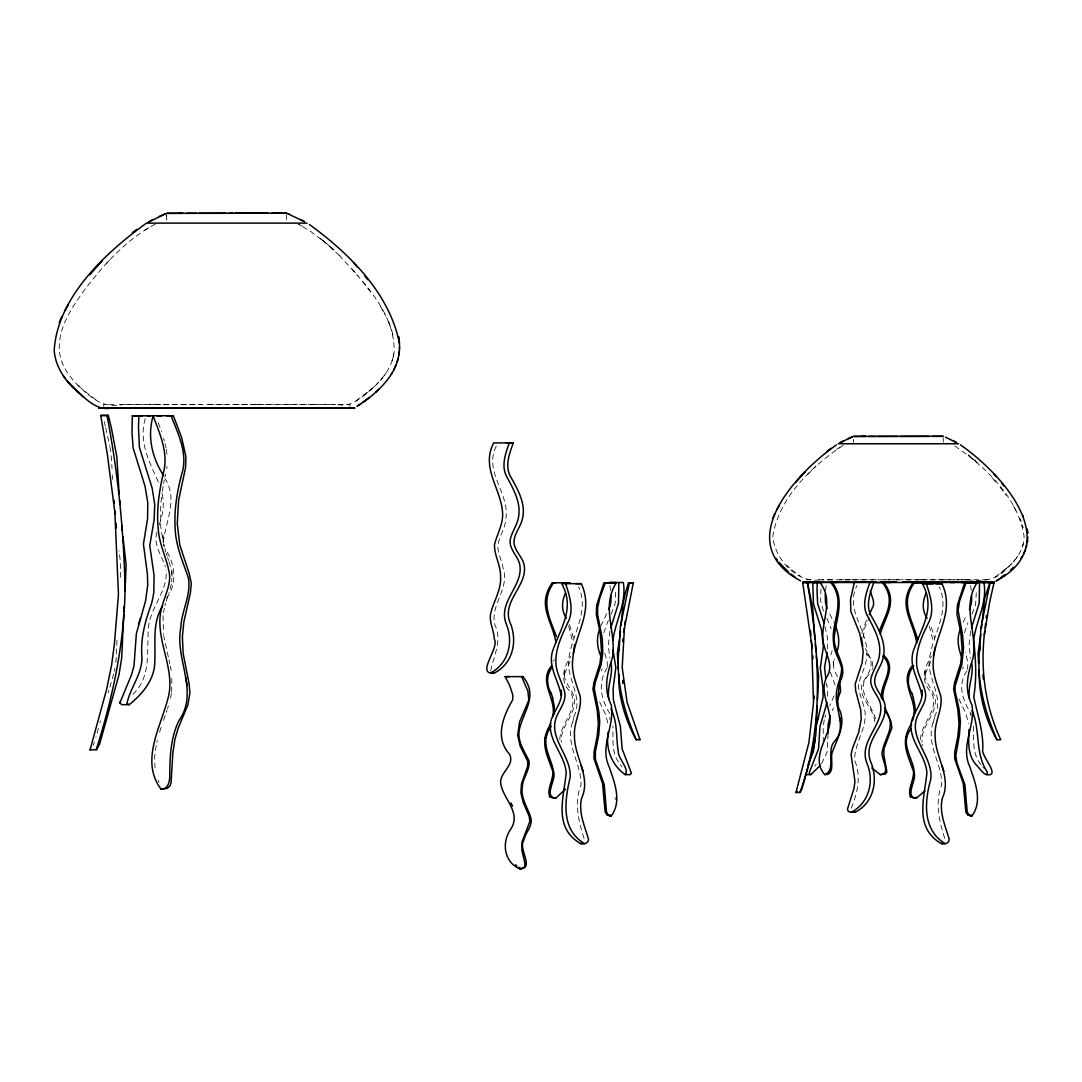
<?xml version="1.0" encoding="UTF-8"?>
<svg xmlns="http://www.w3.org/2000/svg" width="1082" height="1082" viewBox="0 0 1082 1082"><rect width="100%" height="100%" fill="white"/><g stroke="black" fill="none" stroke-linecap="round" stroke-linejoin="round"><path stroke-width="0.75" stroke-dasharray="5 3.75" d="M853.346 443.755L853.36 439.346M172.052 576.449L171.808 568.645L171.768 581.724M564.425 675.506L564.493 671.016C562.194 682.269 573.676 689.437 574.623 700.04C575.394 715.472 559.8 726.631 561.328 742.252M925.124 675.506L925.178 671.016C922.878 682.269 934.375 689.437 935.321 700.04C936.079 715.472 920.498 726.631 922.026 742.252M863.098 637.744L864.924 627.357L869.13 617.646M116.978 640.233L116.45 654.596M827.541 696.281L826.986 685.082M970.838 715.716L970.933 713.525M827.716 648.93L827.487 638.055L824.903 626.113M120.386 577.288L120.602 563.438L119.034 550.643M160.663 506.227L160.745 526.961L163.193 542.244M872.944 666.634L872.281 661.521L865.397 648.551M607.381 666.634L607.191 661.521L604.473 652.162M559.786 739.561C560.219 723.019 579.722 709.008 570.498 692.061C559.489 681.444 563.235 667.351 570.863 656.219M920.471 739.561C920.917 723.019 940.42 709.008 931.196 692.061C920.173 681.444 923.933 667.351 931.561 656.219M116.274 657.369L115.747 663.198M163.071 615.739L163.436 634.174M820.927 588.96L820.656 601.281L823.47 611.127M171.686 692.115L171.808 674.654M161.002 502.17L162.043 492.986M609.761 719.53L610.018 717.217M337.76 404.6C353.138 407.9 364.079 394.876 374.886 386.044C384.543 376.861 392.78 365.121 394.173 351.528C394.754 312.035 362.822 281.685 338.314 254.311M967.524 579.776C982.24 581.386 996.887 580.696 1006.896 568.158C1016.309 560.084 1024.438 548.831 1024.059 535.901C1017.864 497.436 985.702 467.126 954.838 446.014M825.512 590.691L826.215 585.43M145.218 418.653C138.09 442.673 150.628 464.232 159.825 485.318M851.236 808.227C857.458 792.984 861.448 776.43 854.739 760.511C853.671 741.468 870.969 724.548 863.206 704.842C861.827 697.822 857.877 691.114 858.608 683.783C861.231 673.369 867.521 663.793 866.898 652.635C867.047 629.291 844.853 609.369 856.985 585.524M166.723 468.722L167.088 466.504M162.314 491.404L163.368 485.074M171.456 693.4L170.523 698.12M163.517 612.466L164.329 608.192M572.459 722.411C564.899 744.227 581.548 763.662 581.034 784.802C573.879 803.223 578.775 822.144 584.564 839.997M933.144 722.411C925.597 744.227 942.246 763.662 941.732 784.802C934.564 803.223 939.46 822.144 945.249 839.997M393.266 356.857L392.117 360.901L393.889 353.719M1023.193 543.989L1022.341 547.019L1023.667 541.636M156.146 745.457L154.469 757.711L155.226 770.939M824.254 719.841L823.172 727.307L823.267 740.778M114.34 671.232L114.922 668.378M163.639 483.492L164.302 480.246M349.743 406.521L350.149 404.6L318.987 404.6M609.95 631.104L608.273 645.656L609.923 658.045M970.635 631.104L968.972 645.656L970.622 658.045M962.845 668.865L963.251 666.958M156.998 532.182C152.873 544.679 161.948 555.607 165.397 566.914M861.799 633.24L866.493 619.77M164.964 477L165.627 474.051M163.355 542.515C165.438 521.389 178.422 499.194 164.843 478.433M837.482 676.642C834.425 671.395 831.936 665.038 834.411 659.06M171.402 584.037L168.887 593.125M564.506 673.991L570.173 661.332M925.205 673.991L930.858 661.332M156.809 742.374L157.282 740.399M607.191 667.783C597.278 683.513 600.848 698.918 610.113 714.093M967.47 669.488L968.038 662.549L965.158 652.162M99.95 722.762L100.423 720.964M113.678 673.978L109.661 687.895M496.286 446.217C483.316 471.82 509.73 493.013 505.903 518.521C505.443 528.259 499.005 536.361 497.815 545.855C497.842 553.565 501.859 560.557 503.089 568.077C510.231 588.229 489.686 605.217 494.88 624.855C502.575 640.476 493.581 655.949 490.619 670.989M98.435 728.389L95.906 737.424M164.951 605.717L165.6 603.337M573.798 716.852C584.699 695.74 563.397 676.142 569.538 654.448C573.69 631.902 589.257 610.437 578.6 586.877M934.496 716.852C945.398 695.74 924.096 676.142 930.222 654.448C934.388 631.902 949.942 610.437 939.284 586.877M832.126 650.674L830.814 654.989M603.756 632.808L608.355 620.311M964.441 632.808L967.835 622.975M108.186 692.764L108.93 690.33M159.581 732.189L161.394 726.563M167.534 708.642L168.386 706.005M159.216 524.811C162.814 514.667 164.707 503.536 161.935 492.973M166.303 600.997L168.481 594.343M166.344 712.199L167.115 709.968M824.957 717.271L825.688 715.134M94.418 742.076L93.187 745.309M601.389 671.083L602.147 668.865M163.504 720.423L165.478 714.742M872.106 669.488L872.701 667.783M553.565 661.251L554.214 659.452M834.087 695.794L829.678 705.816M966.929 671.029C957.8 683.621 961.939 698.796 969.513 710.942M600.753 626.086L607.34 612.304M832.261 710.658L833.465 708.034M963.142 622.191L966.199 615.834M611.262 614.089L615.252 603.134L615.496 591.543M971.947 614.089L975.572 604.987L976.262 592.841M166.479 598.116C178.111 582.792 174.865 563.519 164.991 548.52M869.103 674.478C853.739 689.423 872.768 705.491 876.082 720.653M384.151 375.67L386.085 372.925M1016.363 558.096L1017.824 556.04M155.335 224.136C126.175 239.433 103.818 264.698 84.058 290.463C72.007 307.396 58.996 326.426 59.239 348.079C59.537 364.174 69.654 378.145 81.299 388.411C93.255 399.988 105.536 408.482 122.672 404.6M843.176 445.378C811.581 466.356 779.013 497.409 772.805 536.334C774.523 558.582 796.623 583.617 820.372 579.776M821.549 763.73L827.108 752.139L828.001 735.598M814.611 766.232L816.288 764.108M380.093 380.648L382.555 377.753M1013.334 561.815L1015.159 559.651M132.924 694.279C152.116 676.372 146.273 649.241 148.626 626.005C151.128 606.353 168.156 590.488 166.073 570.106M106.09 263.873L111.771 257.868M807.943 474.295L816.058 465.923M376.306 384.651L378.646 382.23M1010.48 564.818L1012.238 563.019M374.886 386.044L369.963 390.467M1009.411 565.872L1005.733 569.186M369.233 391.035L371.518 389.101L355.87 400.962M367.461 392.536L361.442 397.094M995.156 577.058L1006.896 568.158L999.349 574.15M144.406 230.48L148.64 227.829M836.657 449.273L839.835 447.272M805.982 579.776L813.894 579.776M155.849 404.6L163.558 404.6M256.677 404.6L231.562 404.6M845.245 579.776L851.02 579.776M920.823 579.776L901.996 579.776M114.029 404.6L103.48 404.6L104.197 408.225M138.807 404.6L124.971 404.6M154.104 404.6L142.608 404.6M164.126 404.6L201.482 404.6M208.826 404.6L229.479 404.6M223.906 404.6L297.618 404.6M287.623 404.6L256.542 404.6M313.104 404.6L289.083 404.6M315.403 404.6L335.663 404.6M220.579 404.6L117.208 404.6M893.759 579.776L816.274 579.776M832.464 579.776L822.09 579.776M839.767 579.776L843.933 579.776M851.439 579.776L879.436 579.776M884.954 579.776L900.427 579.776M896.248 579.776L963.102 579.776M920.714 579.776L944.018 579.776M964.833 579.776L990.882 579.776M301.662 404.6L307.437 404.6M310.953 404.6L318.257 404.6M961.506 579.776L966.97 579.776M945.113 579.776L958.868 579.776M302.067 226.138L298.591 224.258L310.223 231.102L326.75 243.639M95.919 399.704L84.626 391.265M971.23 457.348L968.214 454.927L973.34 459.133M791.862 569.781L800.315 576.111M323.937 241.272L319.907 238.04L339.153 255.109M973.57 459.323L978.75 463.962M327.062 243.896L333.973 250.091L328.333 244.978M974.53 460.134L975.382 460.905M786.803 565.237L789.36 567.644M77.89 385.206L81.299 388.411M982.848 766.976L984.498 768.775M992.343 478.068L996.914 483.397M352.11 268.904L358.196 276.005M620.229 764.582L622.164 766.976M1000.106 487.319L1006.26 495.353M362.456 281.239L370.666 291.964M980.928 764.582C971.839 753.802 973.895 739.128 973.597 726.117M866.384 653.501C876.65 663.266 867.926 674.221 862.273 683.351C857.526 697.89 874.242 708.047 874.756 722.005M618.444 761.985C611.127 751.449 613.399 738.14 612.899 726.117M1013.509 506.133L1017.607 513.436M380.35 306.355L385.814 316.093M829.732 614.021L833.776 622.245M599.617 701.907L605.582 714.607L607.989 723.587M958.868 698.931L965.36 712.294L968.674 723.587M826.932 618.228L831.206 628.723M158.134 780.217L159.095 782.394M569.484 624.612L574.339 640.815M830.327 672.057L835.52 686.34M969.986 711.997L970.811 714.093M929.289 626.045L933.59 642.505M568.591 626.045L572.905 642.505M158.364 422.9L161.529 431.65M931.359 627.357L934.591 638.028M167.629 557.555L168.603 560.476M166.249 553.281L167.155 556.094M169.022 561.828L170.821 567.969M163.598 544.219L164.153 546.004M165.073 549.331L165.803 551.874M391.643 330.091L392.969 335.041L392.293 332.323M163.625 438.318L164.342 440.929M163.571 543.759L164.329 546.775M104.237 421.628L105.333 426.065M168.292 656.963L163.653 635.526M105.752 427.742L109.647 445.419M165.059 443.539L166.046 447.65M168.968 659.75L169.82 663.564M922.337 744.484L922.594 745.714M170.388 666.255L171.199 670.475M109.877 446.717L110.905 453.088M166.303 449.192L167.453 457.659M970.608 585.551L971.366 591.029M609.923 585.551L610.681 591.029M111.243 455.752L112.028 468.668M112.258 475.066L112.501 479.421M833.451 665.187L833.302 661.17L833.316 663.834M163.179 540.134L162.976 534.102L162.99 538.106M615.239 797.583L615.239 799.544M943.274 437.804L943.274 442.267M286.635 214.858L286.635 219.822M572.689 722.478A122.834 114.246 84.9 0 1 574.028 716.92M933.387 722.478A122.834 114.232 85 0 1 934.726 716.92M826.337 683.107A72.9 39.155 -87 0 1 826.662 685.271M166.682 214.966L166.669 219.862L166.682 214.966M1019.92 518.4L1021.083 521.294L1019.92 518.4M388.898 322.707L388.56 321.909L390.44 326.575L388.898 322.707M1022.977 527.637L1022.463 525.582L1022.977 527.637"/><path stroke-width="1.5" d="M561.152 693.67L561.179 690.073C563.56 703.327 551.157 712.497 550.224 725.089C549.832 742.55 565.047 755.669 566.211 772.913C563.79 797.759 553.01 827.608 580.52 843.541C585.091 845.191 590.285 841.958 587.837 836.941C583.996 824.511 578.518 811.703 581.561 798.448C591.529 776.849 574.082 757.116 574.461 735.638C573.501 722.14 582.075 709.751 580.195 696.335C576.706 685.028 571.648 673.843 572.54 661.697C574.055 633.998 594.545 612.263 581.291 583.671L561.666 583.671C575.313 608.125 560.828 627.641 552.848 650.309C547.411 666.296 558.718 680.483 561.125 695.51M921.85 693.67L921.864 690.073C924.244 703.327 911.856 712.497 910.909 725.089C910.517 742.55 925.746 755.669 926.909 772.913C924.488 797.759 913.708 827.608 941.218 843.541C945.776 845.191 950.983 841.958 948.535 836.941C944.681 824.511 939.217 811.703 942.26 798.448C952.214 776.849 934.78 757.116 935.146 735.638C934.199 722.14 942.76 709.751 940.88 696.335C937.404 685.028 932.332 673.843 933.225 661.697C934.753 633.998 955.244 612.263 941.989 583.671L922.364 583.671C936.011 608.125 921.512 627.641 913.533 650.309C908.096 666.296 919.402 680.483 921.81 695.51M391.332 374.21C397.594 364.445 400.638 352.57 399.204 341.006M996.17 580.966C1065.608 543.881 1002.202 473.902 960.41 444.837M399.501 348.85L399.515 347.89M1027.873 537.984L1027.873 537.267M574.596 644.561L573.217 654.042M825.255 594.113L825.444 602.092L827.094 608.611M815.071 739.249L813.353 751.598L808.186 764.514M608.341 731.757C605.271 748.135 611.452 765.15 625.328 774.644L630.103 774.671L631.469 773.238L622.123 748.852L620.405 726.495L613.413 700.068L613.129 688.828L615.834 667.526L612.967 649.592M163.68 475.593C152.021 457.902 147.125 436.573 153.144 415.826L132.302 415.826L131.99 432.773L133.14 447.975L145.029 486.197L147.761 502.562L147.598 518.616L143.433 544.097L147.382 573.893L147.761 584.753L145.543 601.078L136.359 633.606L133.992 665.971L131.368 675.141L119.967 702.637L121.522 704.653L129.204 704.693C141.093 695.131 152.156 682.593 154.442 666.945C156.484 646.549 151.061 624.53 162.611 605.879M815.706 582.495L812.785 582.495L813.461 603.878L821.373 629.305L823.388 646.495L820.305 667.824L822.942 687.638L823.077 697.214L815.246 730.404M619.039 650.323L619.215 647.05C615.09 678.833 623.773 710.698 636.216 739.736L640.044 739.736L627.087 702.353L622.204 667.608L624.395 628.358L633.322 582.779L628.534 582.779L625.653 591.895L623.11 603.012L621.095 625.531M979.737 650.323L979.913 647.05C975.788 678.833 984.471 710.698 996.914 739.736L1000.728 739.736C984.904 705.667 980.022 667.783 984.809 630.671M123.74 614.644L121.684 658.045L119.02 674.641L99.666 743.983L96.636 749.623L90.049 749.907L106.645 689.248L111.554 665.389L114.354 644.48L118.465 594.288L114.814 511.123M123.889 611.668L124.173 606.312M817.208 705.734L815.814 734.867L814.151 745.295L801.978 788.859L800.071 792.403L795.946 792.579L808.863 742.739L813.529 702.691L811.649 644.25L802.668 582.441L808.836 582.495M817.519 699.811L818.601 676.466L816.369 656.111M554.322 714.269L554.255 705.856L552.564 697.822M915.088 712.97L914.939 705.856L913.249 697.822M125.039 591.029L126.121 565.102L122.956 536.537M140.498 415.826L138.929 415.84L138.455 426.741L139.416 447.421L152.129 488.036L154.726 504.496L154.117 519.806L149.762 545.531L154.104 575.597L153.806 592.084A51.936 29.173 -85.7 0 1 151.345 604.162C145.056 621.298 140.308 639.002 141.958 657.437C142.094 674.262 130.178 687.827 126.959 703.503L129.204 704.693M818.357 582.495L817.316 582.508L816.991 589.758L817.64 603.513L824.038 623.273M814.043 698.702L814.219 695.902M119.967 703.273L120.088 701.866M986.229 617.876L986.432 615.455M552.645 716.757C557.189 699.229 537.713 681.836 551.563 665.89M625.207 621.014L624.882 624.26M982.186 622.015L984.634 598.36L989.868 582.779M981.915 624.409L981.469 628.169M935.227 646.955L933.306 655.773M985.134 628.047L985.648 623.557M620.446 630.955L619.702 637.041M623.935 632.375L624.449 628.047M398.879 354.923L399.353 351.136M612.967 640.125C615.496 620.676 626.83 602.796 623.3 582.495L609.45 582.522L616.199 582.495M1027.4 542.542L1027.765 539.702M984.282 635.053L989.705 601.93L994.006 582.779M980.738 634.39L978.074 653.258L978.588 663.212M619.418 639.273L617.376 653.258L617.903 663.212M623.097 638.623L622.664 641.328M827.243 652.757L824.552 667.215L825.715 677.711M96.136 749.84C112.744 697.849 124.281 643.682 125.079 588.946C123.781 530.667 117.992 472.645 107.01 415.447M799.869 792.524C824.903 725.224 819.06 650.634 807.348 582.495M880.221 634.174C885.631 615.36 898.439 601.349 883.669 582.495L882.303 582.495C896.41 600.104 885.739 613.927 879.382 631.104M839.28 685.082L837.657 699.743A34.543 21.113 -85.5 0 0 838.604 707.763C846.611 723.074 838.117 737.058 832.613 751.178C829.285 758.022 836.4 774.658 824.755 774.644C810.594 758.468 827.771 739.412 830.07 722.289C830.665 707.155 819.209 692.291 826.553 677.318C835.047 664.862 823.916 652.257 822.942 639.584C821.427 619.878 834.087 600.713 819.94 582.495M912.369 720.964C920.457 702.11 897.627 683.121 912.261 665.89M599.32 630.049C596.277 638.475 597.21 647.726 600.699 655.841M960.005 630.049C956.461 639.327 958.476 649.295 962.168 658.154M397.162 361.902L398.149 358.399M1026.115 547.776L1026.859 545.152M610.803 627.803L618.525 603.229L618.85 582.495M971.487 627.803L979.21 603.229L979.535 582.495M840.376 680.97C848.951 665.065 831.558 651.188 834.547 634.836C836.684 617.132 844.988 598.725 832.18 582.508L830.8 582.495C846.8 602.444 830.651 621.717 833.573 643.208C834.168 652.067 839.524 659.452 841.62 667.824C841.877 677.102 836.278 685.501 836.372 694.86C835.318 710.59 847.071 727.28 834.628 741.305C825.864 750.151 836.657 769.938 824.755 774.644M140.552 617.836L138.482 624.436M818.398 716.866L817.018 721.248M550.86 723.696C539.675 740.913 545.977 752.342 552.091 769.383C556.378 777.376 540.378 798.083 555.648 798.273L565.575 789.103M911.558 723.696C900.373 740.913 906.675 752.342 912.775 769.383C917.076 777.376 901.076 798.083 916.332 798.273L924.948 790.807M830.151 715.716L828.082 724.697L827.933 733.88M610.059 605.717L608.747 609.437M836.643 652.541C840.241 643.465 838.875 633.254 834.736 624.612M307.072 223.122L146.516 223.122C105.887 252.322 57.454 297.117 54.208 350.257C55.25 366.744 65.38 381.04 77.336 391.752C87.561 400.164 97.975 411.606 112.596 407.765M836.44 444.864C795.135 473.902 730.756 543.462 800.572 580.885M513.301 442.93C509.5 453.358 504.591 465.95 510.555 476.58C517.723 489.389 526.258 503.833 522.363 519.062C520.469 527.651 512.976 534.846 514.085 544.016C515.681 551.306 521.565 556.621 523.85 563.641C529.084 584.645 502.129 599.901 509.636 621.595C517.926 640.111 513.463 663.198 494.501 672.936C474.673 675.452 500.168 647.591 494.244 639.016C494.068 630.319 488.875 622.136 490.673 613.332C493.784 600.916 501.575 589.514 500.547 576.206C500.763 565.304 494.231 555.526 494.501 544.706C497.138 533.791 503.63 523.607 502.521 511.894C500.52 487.901 480.8 467.64 493.703 442.903L513.301 442.93L506.376 442.903M509.324 442.903C505.7 453.128 501.196 465.057 506.2 475.58C512.868 488.252 521.254 501.94 518.562 516.858C517.358 525.04 511.813 531.749 510.177 539.796C509.027 548.682 516.831 555.107 519.374 562.992C525.135 584.902 497.071 601.43 506.335 624.098C513.747 641.991 508.364 663.604 490.592 672.99M870.023 582.211C866.384 592.436 861.881 604.365 866.898 614.887C873.553 627.56 881.938 641.247 879.26 656.165C878.043 664.348 872.511 671.056 870.861 679.09C869.712 687.99 877.516 694.414 880.072 702.299C885.833 724.21 857.769 740.737 867.02 763.405C874.445 781.299 869.062 802.912 851.277 812.298L848.423 811.541L847.463 809.133L853.941 788.602L854.969 781.38L851.088 754.6L852.4 748.636L858.756 732.081L861.245 718.935L860.636 709.508L855.7 690.722L855.186 684.013L862.205 662.536L863.206 651.202L859.69 633.416L850.858 611.492L850.493 599.59L854.388 582.211L873.986 582.224C870.185 592.665 865.275 605.257 871.24 615.888C878.408 628.683 886.942 643.141 883.047 658.37C881.154 666.958 873.674 674.154 874.783 683.324C876.366 690.614 882.249 695.929 884.549 702.948C889.783 723.953 862.814 739.209 870.32 760.903C878.625 779.419 874.148 802.506 855.186 812.244L851.277 812.298M565.399 593.247C561.761 601.173 561.139 610.762 566.413 618.133M926.097 593.247C922.459 601.173 921.837 610.762 927.098 618.133M545.152 738.397L546.992 733.474M905.837 738.397L907.676 733.474M616.05 583.239C600.767 607.367 616.929 632.632 612.331 658.059C607.137 673.437 603.229 689.356 611.181 704.72C615.131 725.549 599.442 746.053 609.044 766.543C614.265 781.948 622.339 801.167 611.181 815.99L607.07 815.165L605.108 811.879L602.552 783.49L593.964 758.509L594.032 752.058L597.156 736.287L598.36 723.926L597.169 709.86L592.963 689.22L593.856 682.783L599.969 663.496L601.443 650.282L600.212 632.835L596.277 614.346L596.669 605.176L603.824 583.225L616.05 583.239L613.318 583.225M972.934 583.225L976.735 583.239C961.465 607.367 977.614 632.632 973.029 658.059C967.835 673.437 963.927 689.356 971.879 704.72C975.829 725.549 960.14 746.053 969.729 766.543C974.963 781.948 983.024 801.167 971.879 815.99L967.768 815.165L965.807 811.879L963.251 783.49L954.662 758.509L954.716 752.058L957.841 736.287L959.058 723.926L957.854 709.86L953.648 689.22L954.54 682.783L960.667 663.496L962.141 650.282L960.897 632.835L956.975 614.346L957.367 605.176L964.522 583.225L971 583.225M969.431 609.437L970.743 605.717A16.433 8.615 -79 0 0 971.636 599.969L971.663 595.817M551.32 726.198C539.079 742.888 550.643 755.317 553.673 771.953C556.486 779.703 543.164 796.366 555.648 798.273M610.302 583.225L605.19 583.225L599.834 597.846L597.616 607.692L597.629 614.617L602.336 638.84L602.742 653.028L601.132 664.497L595.222 682.566L594.261 688.504L598.86 712.01L599.726 721.545L598.765 734.854L595.398 751.584L595.37 759.253L604.243 784.721L606.475 811.635L608.003 814.732L611.181 815.99M395.944 365.175L393.577 370.328M1025.209 550.224L1023.437 554.092M910.909 728.943C898.966 744.118 914.101 758.577 914.385 774.09C916.102 781.204 904.43 796.852 916.332 798.273M837.225 700.595L840.633 691.195L839.673 681.511M59.199 322.531L61.89 316.512M772.791 518.264L774.807 513.747M570.228 582.779L552.334 582.779C536.618 604.933 551.861 620.121 555.945 642.086M555.81 582.779L553.686 582.779C540.161 601.159 549.71 618.498 556.5 636.649M917.184 582.779L913.032 582.779C896.87 605.325 913.37 620.825 916.779 643.249M920.227 582.779L914.371 582.779C899.399 603.229 912.572 619.661 917.766 639.935M913.749 665.579C907.433 673.802 906.54 684.23 911.734 693.21M552.483 666.783C546.234 674.613 546.342 684.69 551.049 693.21M64.609 311.156L68.098 304.989M776.849 509.73L779.459 505.105M869.225 614.657L873.363 605.717A16.433 15.73 55.8 0 0 873.228 599.983L870.266 591.029M391.887 373.317C383.461 387.099 370.585 397.459 357.222 406.183M1020.867 558.38L1022.165 556.337M797.069 791.456L795.946 792.579M609.775 815.95L610.437 815.057M970.473 815.95L971.136 815.057M820.399 765.244L810.837 774.644L805.373 774.523M96.109 267.308L102.019 260.748L89.847 274.747M800.464 476.864L804.9 471.955L795.77 482.437M827.96 773.698L828.798 772.751M1013.482 567.252L1010.466 570.133M379.227 388.993L375.643 392.333L376.279 391.725M90.902 749.38L90.049 749.907M132.342 232.657L136.832 229.37M830.99 448.421L826.837 451.465M914.872 798.273L916.4 797.218M357.33 406.102L360.698 403.884M996.252 580.899L998.781 579.235M152.954 219.551L148.22 222.202L165.465 213.817L159.297 216.427M843.067 441.077L839.524 443.052L852.44 436.776L847.828 438.724M581.981 843.419L580.52 843.541M942.665 843.419L941.218 843.541M519.658 868.765C535.171 868.778 517.832 848.491 523.742 840.43C525.216 832.964 532.087 826.959 531.1 818.979C528.408 808.119 520.239 798.408 522.363 786.573C522.768 777.525 530.275 769.911 528.976 760.808C524.378 751.016 517.237 741.373 519.265 729.823C523.783 710.319 538.417 696.037 522.985 676.615L521.605 676.615L527.908 691.1L528.827 700.135L519.576 721.924L517.696 735.449L520.199 746.201L527.827 761.457L527.543 766.611L521.47 783.95L520.875 792.781L523.377 802.993L529.098 816.017L529.896 821.346L521.997 841.958L521.862 850.222L524.892 863.044L524.77 866.398L523.228 868.116L519.658 868.765C503.63 861.881 501.48 842.053 510.988 828.771C521.673 811.838 502.129 798.421 500.628 782.462C500.249 771.899 515.289 764.933 509.406 754.059C494.515 737.572 503.13 716.379 512.679 699.838A16.433 15.73 55.8 0 0 512.543 694.103L509.568 685.149L505.132 676.642L509.568 676.615M158.364 415.731L153.062 415.731C159.622 433.287 168.332 452.249 163.774 471.373C159.257 490.403 156.173 510.109 158.31 529.68C159.392 545.071 167.007 558.88 169.455 573.933C170.686 584.862 165.221 594.911 162.449 605.136C152.589 635.242 174.513 664.186 168.941 694.374C162.368 724.71 139.118 759.821 161.042 789.197C167.805 789.576 169.793 781.718 169.752 776.376C169.874 757.373 170.442 737.789 179.085 720.409C199.318 691.493 174.621 658.924 180.789 627.803C181.397 610.83 191.595 594.762 188.309 577.639C182.763 561.396 175.514 545.369 175.149 527.867C173.945 508.337 177.583 488.888 182.831 470.156C186.929 451.302 177.719 432.854 171.051 415.731L159.365 415.731M625.328 774.644C629.575 768.761 618.147 758.807 618.214 751.341C615.942 737.113 617.754 722.249 610.897 708.872M969.026 729.457C968.404 741.441 967.565 754.898 975.978 764.622C978.02 766.124 986.703 779.297 987.42 772.278C974.706 753.478 980.644 730.499 972.069 710.482M304.624 221.715L286.635 213.208L198.872 213.303M970.135 582.522L971.42 582.495M871.74 767.963L880.356 774.644C892.15 773.481 880.153 758.333 882.303 751.341C885.184 736.463 897.194 725.359 884.711 710.482M976.735 583.239L967.159 583.225M98.868 407.765L144.19 407.752M877.488 436.398L943.274 436.317L932.116 436.33M505.132 676.642L522.985 676.615M284.458 213.208L286.635 213.208M629.413 582.779L620.378 626.505L619.215 649.214M803.155 582.143L834.493 582.157M993.898 582.779L990.071 582.495M147.368 407.752L115.152 407.765M808.132 582.157L812.812 582.143M831.544 582.157L838.888 582.143M942.354 582.143L987.623 582.143M186.672 213.316L225.935 213.276M271.744 213.235L282.808 213.222M196.464 213.303L166.696 213.343L182.872 213.33M234.983 213.262L268.011 213.235M228.978 213.276L232.995 213.262M199.534 407.779L153.576 407.765M271.771 407.765L232.373 407.765M303.853 407.765L345.794 407.765M875.69 436.398L853.373 436.411L865.492 436.411M900.062 436.371L929.316 436.33M868.346 436.398L897.722 436.371M883.237 582.157L896.085 582.143M628.534 582.779L632.943 582.779M989.218 582.779L993.641 582.779M581.291 583.671L575.786 583.671M941.989 583.671L936.471 583.671M160.461 407.765L166.452 407.765M185.32 407.765L191.433 407.752M197.195 407.765L265.036 407.779M277.898 407.765L283.552 407.765M106.293 408.225L102.276 408.225M224.366 407.765L203.173 407.752M269.134 407.765L299.484 407.765M345.942 407.765L354.693 407.806L298.023 407.765M107.28 408.225L104.197 408.225L104.94 408.225M107.524 408.225L111.338 408.225M112.555 408.225L116.45 408.225M348.228 408.225L349.445 408.225M106.185 408.225L108.214 408.225M115.395 408.225L119.358 408.225M122.239 408.225L125.728 408.225M152.373 408.225L156.133 408.225M331.565 408.225L334.419 408.225M339.248 408.225L341.385 408.225M345.483 408.225L347.363 408.225M119.182 494.298L116.775 456.388L111.514 428.621L108.362 415.447L100.748 415.447L107.389 454.589L115.057 513.815M107.632 415.447L108.362 415.447M140.227 415.826L142.242 415.826M147.341 415.826L150.371 415.826M156.89 415.731L161.759 415.731M166.696 415.731L173.35 415.745L181.6 437.412L185.915 456.577L185.59 467.397L178.598 500.506L177.259 523.729L179.774 544.841L189.215 573.514L191.311 583.428L190.391 592.882L183.791 622.299L182.398 636.906L183.169 653.569L189.012 683.229L189.918 693.089L187.889 704.788L178.232 728.105L174.959 739.06L172.795 753.572L171.078 782.962L169.888 785.884L167.345 788.305L161.042 789.197M838.252 443.755L958.571 443.755M848.694 582.157L838.455 582.143M896.599 582.143L880.707 582.143M902.591 582.143L936.728 582.143M946.06 582.143L903.132 582.143M961.479 582.143L967.051 582.143M843.541 582.143L876.231 582.143M982.713 582.495L990.355 582.495M806.063 582.495L991.91 582.495M992.383 582.495L994.223 582.495L993.181 582.495M803.656 582.495L802.614 582.495L807.077 582.495M809.011 582.495L810.756 582.495M817.884 582.495L822.252 582.495M832.585 582.495L837.252 582.495M875.487 582.495L881.762 582.495M884.576 582.495L890.865 582.495M919.565 582.779L924.812 582.779M925.665 582.779L930.926 582.779M931.44 582.495L938.824 582.495M950.469 582.495L954.473 582.495M961.005 582.495L965.942 582.495M970.162 582.495L973.07 582.495M974.26 582.495L979.088 582.495M981.009 582.495L983.876 582.495C987.663 602.782 976.099 620.676 973.651 640.125C975.734 659.141 976.911 677.657 973.759 696.7C977.276 714.079 983.295 730.837 982.821 748.852C979.994 755.425 1002.365 777.038 986.013 774.644M562.654 582.779L564.966 582.779M923.338 582.779L928.113 582.779M988.786 582.495L990.111 582.779L980.887 627.776L979.913 649.214M922.364 583.671L925.232 583.671M930.087 583.671L926.368 583.671C930.263 595.912 934.902 610.099 928.708 622.393C922.527 635.066 916.062 648.51 916.589 662.955C916.792 673.991 923.879 683.121 925.61 693.751C926.368 701.826 920.836 708.494 917.779 715.472C907.298 738.208 933.901 756.67 930.709 779.527C924.488 801.6 922.351 829.813 945.032 843.541M930.534 583.671L932.968 583.671M146.787 407.752L153.955 407.765M348.377 408.225L349.202 408.225M353.219 408.225L354.612 408.225L98.976 408.225L101.965 408.225M132.302 415.826L138.929 415.84M989.895 582.157L994.29 582.184L982.524 582.143M951.808 582.143L956.907 582.157M812.907 582.495L817.316 582.508M964.522 583.225L965.888 583.225L959.666 600.821L958.111 610.289L962.574 635.039L963.562 647.672L961.83 664.497L955.095 686.218L955.095 691.114L959.031 708.913L960.41 721.545L959.45 734.854L955.785 755.642L956.988 763.162L964.928 784.721L967.173 811.635L968.701 814.732L971.879 815.99M603.824 583.225L605.19 583.225M171.051 415.731L173.35 415.745M100.748 415.461L107.118 415.488M913.032 582.779L914.371 582.779M552.334 582.779L553.686 582.779M494.501 672.936L491.877 672.449M855.186 812.244L853.563 812.095M880.356 774.644L885.265 774.049L886.929 772.034L883.832 754.884L883.913 748.852L891.866 727.834L890.959 721.505L884.954 707.682M810.837 774.644L809.35 773.846L809.498 772.021L818.547 748.839L819.98 726.509L825.566 707.763A34.543 19.408 -85.7 0 0 826.851 702.083M996.914 739.736C984.904 718.773 978.683 694.008 979.088 669.582M636.121 739.723C625.585 720.206 618.038 696.889 618.701 673.951M640.044 739.736L638.935 738.965M287.961 213.736L289.503 214.358M945.425 437.169L956.759 442.687M953.932 441.145L956.38 442.497M300.85 219.66L304.137 221.445M309.493 224.569C349.405 253.553 389.534 293.276 399.434 343.251M518.981 867.412L521.199 868.805M790.942 574.001L795.229 577.261M584.348 843.541C560.584 829.285 564.736 800.274 570.119 777.566C571.851 755.574 546.829 737.545 557.095 715.472C560.49 707.953 566.725 700.284 564.534 691.466C561.761 681.227 555.499 671.854 555.878 660.872C555.959 646.089 563.208 632.794 569.2 619.675C573.582 607.868 569.254 595.1 565.683 583.671M515.465 864.788L516.871 865.898M788.629 572.08L778.891 562.288M83.409 396.905L67.327 381.27M993.641 473.754L996.252 476.716M353.828 263.156L357.33 267.105M1001.905 483.424L1004.096 486.183M364.85 276.059L367.772 279.738M910.003 796.149L910.801 797.204M549.318 796.149L550.116 797.204M775.943 558.298L777.363 560.287M63.392 375.941L65.299 378.605M882.763 656.044C896.87 669.542 879.49 683.513 881.573 698.661M883.629 655.124C898.506 669.366 880.261 684.04 883.074 700.068M510.92 802.939L512.611 806.117M1022.936 515.695L1023.329 516.56M941.895 765.407L943.883 771.344M581.21 765.407L583.198 771.344M862.787 646.116L861.394 637.623M807.442 582.441L812.731 608.165L814.841 639.137M839.537 716.866L840.538 721.248M185.536 676.913L187.186 685.433M971.717 663.023C974.098 674.965 967.389 686.624 969.526 698.661M611.019 663.023C613.399 674.965 606.691 686.624 608.828 698.661M1027.548 531.681L1027.738 533.074L1027.17 528.855M812.744 655.8L813.028 658.438M115.882 523.012L116.356 527.989M815.287 644.25L815.936 651.513M812.027 648.497L811.338 640.612M121.874 525.379L122.388 530.775M119.656 500.033L120.021 504.28M113.881 500.073L114.151 503.265M810.918 635.607L810.513 630.36M618.174 666.58L618.39 669.582M983.011 674.559L983.308 679.077M622.705 680.362L622.894 683.432M610.978 595.817L610.911 599.983A16.433 8.615 -79 0 1 610.086 605.731M169.144 408.117A124.498 1.123 -0.2 0 1 145.975 408.063M178.652 212.816A73.711 5.085 3.8 0 1 182.412 212.762M551.157 693.17A88.386 85.478 81.1 0 1 552.672 697.795M618.038 660.859A52.977 3.219 86.9 0 1 618.336 664.483M862.652 436.06A55.223 3.773 3.8 0 1 865.478 436.032M978.723 660.859A52.977 3.219 86.9 0 1 978.939 663.442M911.856 693.17A88.386 85.478 81.1 0 1 913.37 697.795M838.996 684.933A72.886 46.269 -86.7 0 1 840.119 680.794M369.273 397.649L362.984 402.315L369.273 397.649M1005.219 574.569L1000.498 578.058L1005.219 574.569M399.312 342.291L398.568 336.664L399.312 342.291"/></g></svg>
